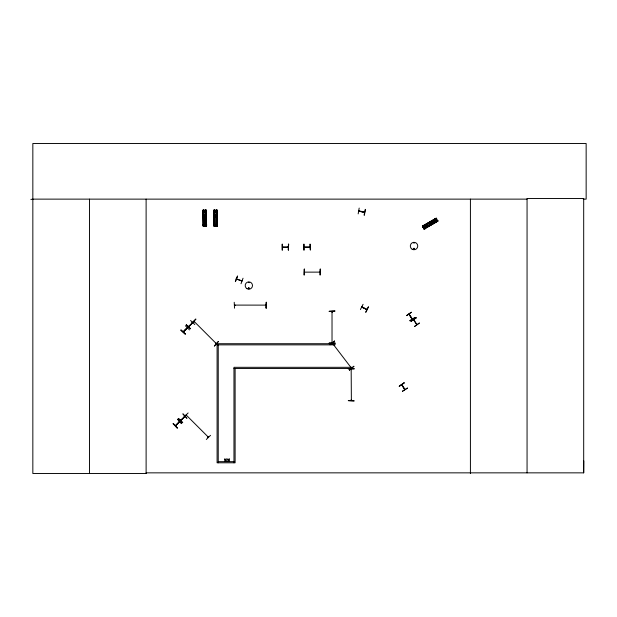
<?xml version="1.0" encoding="UTF-8"?>
<svg xmlns="http://www.w3.org/2000/svg" width="617" height="617" viewBox="0 0 617 617"><rect width="100%" height="100%" fill="white"/><g stroke="black" fill="none" stroke-linecap="round" stroke-linejoin="round"><path stroke-width="0.93" d="M583.266 199.129L586.15 199.129L586.15 143.499L32.84 143.499L32.84 473.501L146.198 473.501L146.121 472.853L583.69 472.853L583.775 460.922M193.892 321.534L194.247 321.843L193.831 321.426M186.558 415.395L186.265 415.017M207.914 437.091L208.469 437.268L186.18 415.017M216.151 343.754L215.734 343.337L216.305 343.576M208.423 437.229L207.898 437.114M351.142 369.097L351.166 369.676M351.435 369.552L351.405 369.143M248.543 282.393L249.083 282.709L248.643 282.27M249.191 288.386C248.666 286.866 248.219 289.635 249.253 288.293M249.399 288.447C248.173 286.527 248.466 289.72 249.229 288.671M413.483 248.643C414.717 250.556 414.416 247.363 413.66 248.412M413.645 248.682C414.462 250.247 414.4 247.34 413.691 248.882M332.247 342.836L332.224 342.319L331.961 342.79M359.179 208.068L358.176 213.883M364.107 215.132L365.241 209.348M364.315 215.179L365.534 209.41M351.459 368.141L332.285 343.06M320.053 272.12L304.358 272.143M185.979 415.156L186.411 415.542M207.844 437.021L208.315 437.445M424.049 227.364L423.91 226.979M409.017 314.2L412.141 319.035M401.86 384.615L401.922 385.209M404.49 389.227L404.737 389.628M404.999 389.512L401.952 384.7M187.128 328.306C187.969 326.416 181.545 332.509 183.727 331.745M175.328 425.622L175.891 425.437M180.604 420.354L181.066 419.892M184.306 416.652L184.768 416.182M235.339 281.607L237.476 276.108M236.905 279.223L236.527 278.761M241.525 280.658C245.188 281.892 226.94 275.691 241.957 281.074M243.036 278.221L241.008 283.758M215.464 225.915L215.85 225.282L215.402 225.244M351.058 367.624L351.405 368.141M332.293 311.462L332.023 311.94L332.224 311.338M360.405 309.549L363.081 304.289M365.842 312.225L368.411 306.911M265.518 305.346L266.112 305.137L265.58 305.407M288.316 247.031L282.439 247.001L283.08 247.24M287.661 247.031L288.201 247.301M310.019 247.031L304.142 247.001L304.659 247.301M412.372 318.981L409.002 314.184M401.667 384.753L404.806 389.743M187.437 328.036L183.38 332.039M188.771 326.239L188.655 326.763M192.211 322.845L192.566 322.537L188.478 326.532M192.705 322.768L188.663 326.802M175.375 425.583L179.501 421.457M179.077 421.874L179.655 421.681L175.506 425.83L179.655 421.588M180.665 420.246L184.869 416.46M248.605 288.046L248.605 288.548M288.239 247.263L282.401 247.301M191.617 323.239L195.759 319.043M195.913 319.197L191.825 323.455M183.935 417.092L188.139 412.95M206.317 439.474L210.52 435.332M180.92 330.149L185.324 334.09L180.943 330.134M190.591 320.478L194.818 324.588M183.342 332.139L187.537 327.943M188.609 326.863L192.805 322.668M189.496 329.918L185.355 325.722M173.315 423.609L177.256 428.013L173.292 423.64M177.719 419.213L181.66 423.609L177.696 419.228M182.755 422.514L178.529 418.403M180.789 420.455L184.923 416.321M180.773 420.563L184.969 416.367M351.166 369.082L351.374 400.587L351.158 399.932M364.531 212.333L358.947 211.199M334.514 340.954L330.026 344.795M330.65 344.224L334.645 341.124M406.588 315.58L411.423 312.202L406.626 315.642M409.796 320.616L414.817 317.516M409.958 320.871L414.933 317.701M411.015 320.987L415.989 317.817M411.13 321.172L416.105 318.002M419.336 323.077L414.516 326.486L419.313 323.046M399.261 386.219L404.212 383.018M402.5 391.294L407.451 388.093M436.234 218.171L422.398 226.154L424.118 229.1L437.947 221.117L436.234 218.171L422.437 226.223M422.498 226.331L436.342 218.372M423.409 226.023L435.61 218.981M422.637 226.547L435.641 219.027M423.54 226.246L435.702 219.135M422.784 226.825L436.62 218.842M422.799 226.855L436.651 218.896M422.884 226.994L435.926 219.529M423.038 227.233L423.486 228.012M423.632 228.267L436.612 220.685M437.53 220.392L423.702 228.375L437.561 220.446M423.794 228.545L437.654 220.608M423.887 228.706L437.715 220.716M423.918 228.76L437.754 220.778M424.002 228.899L437.815 220.886M424.08 229.038L437.908 221.056M332.231 311.994L332.247 311.423M361.886 306.873L367.061 309.418M366.976 309.603L361.801 307.081M413.953 242.658L413.953 243.283L414.238 242.766M204.566 225.915L204.906 225.29M332.447 342.936L332.632 343.576M215.873 343.191L216.251 343.561L194.016 321.326L194.162 321.843M413.745 319.598L416.884 324.519M202.877 210.181L206.286 210.135L206.464 226.1L203.055 226.154L202.954 210.181M213.775 210.181L217.184 210.135L217.354 226.1L214.176 226.138L214.03 210.181M203.124 211.801L206.078 211.77M214.022 211.801L216.968 211.77M203.14 212.88L206.086 212.85M214.03 212.88L216.976 212.85M203.155 214.5L206.101 214.469M214.053 214.5L216.999 214.469M203.17 215.942L206.117 215.911M214.06 215.942L217.007 215.911M203.186 217.562L206.132 217.531M214.076 217.562L217.03 217.531M203.263 224.519L206.209 224.48M214.161 224.519L217.107 224.48M202.777 224.989L206.71 224.943M213.675 224.989L217.6 224.943M202.777 225.112L206.71 225.066M213.675 225.112L217.6 225.066M204.512 225.267L204.597 225.282M214.986 226.138L213.945 226.154L213.79 210.181L214.022 226.154M215.41 226.146L215.881 226.138M266.421 302.291L266.128 308.192L266.397 302.291M235.131 305.137L234.576 305.099L266.035 305.122M234.599 305.346L235.131 305.338M234.514 308.192L234.221 302.299M329.177 311.276L335.07 310.999L329.177 311.361M335.077 342.975L329.177 342.936M329.177 343.229L335.077 343.199M348.32 368.711L354.212 368.696M348.32 368.958L354.212 368.92M348.32 400.649L354.22 400.896L348.32 400.61M30.85 199.36L32.84 199.353M32.84 199.129L527.057 199.129M282.424 250.086L282.339 244.185M310.019 244.185L310.351 250.086L310.104 244.185M304.104 247.24L310.043 247.24L309.449 247.263M304.127 250.086L304.042 244.185M217.091 344.864L335.031 344.864L335.031 343.715L217.091 343.715L217.091 462.796L235.116 462.796L235.116 368.449M233.966 368.449L351.898 368.449L351.898 367.308L233.966 367.308L233.966 462.796M218.241 461.655L233.966 461.655M364.477 212.364L358.809 211.176M332.486 342.983L332.794 343.337M332.686 343.576L332.324 343.106M359.017 210.875L364.539 212.071M416.683 324.673L413.506 319.729M237.514 276.123L235.416 281.637M368.372 306.896L365.773 312.187M361.693 307.081L367.015 309.695M331.985 311.963L332.023 311.408L332.023 342.851M186.365 324.704L190.591 328.822L186.211 324.858M181.097 329.979L185.293 334.121M178.375 418.557L182.547 422.722M177.542 419.383L181.714 423.555M173.261 423.671L177.426 427.843M173.107 423.825L177.272 427.997M412.079 319.02L408.963 314.13M423.347 227.364L423.918 227.071M407.428 388.062L402.454 391.224M401.675 384.707L404.86 389.713M434.939 219.182L436.42 221.734M434.006 219.721L435.479 222.274M432.602 220.531L434.075 223.084M431.352 221.248L432.826 223.801M429.949 222.058L431.422 224.611M423.933 225.537L425.406 228.089M423.277 225.344L425.244 228.753M423.169 225.406L425.136 228.814M423.123 227.434L423.355 227.835M217.107 210.135L217.284 226.1M216.945 210.135L217.122 226.1M216.791 210.135L216.822 212.958M216.845 214.832L216.96 226.107M216.729 210.135L216.744 212.958M216.768 214.832L216.891 226.107M216.606 210.135L216.621 212.958M216.644 214.832L216.783 226.107M216.405 210.142L216.575 226.107L216.374 210.142M216.22 210.142L216.189 212.958M216.197 214.839L216.328 226.115M216.097 226.115L215.202 226.123M214.739 210.173L214.824 212.988M214.878 217.685L214.909 226.138M214.608 210.173L214.778 226.146L214.546 210.173M214.361 210.173L214.407 215.811M214.446 217.693L214.515 226.146M214.222 210.173L214.407 226.146M214.161 210.181L214.338 226.146M206.217 210.135L206.387 226.1M206.024 210.135L206.232 226.1M205.901 210.135L206.009 226.107L205.716 210.135M205.646 210.135L205.731 212.958M205.754 214.832L205.816 226.107M205.507 210.142L205.654 226.107M205.322 210.142L205.353 212.958M205.5 226.115L205.376 214.839L205.438 226.115M205.253 210.142L205.299 212.958M205.206 226.115L204.304 226.123M203.918 210.173L203.949 212.988M203.996 217.685L204.088 226.138L203.926 217.685M203.841 210.173L203.934 212.988M203.656 210.173L203.857 226.146M203.61 217.693L203.703 226.146M203.533 217.693L203.641 226.146M203.34 210.173L203.302 212.996M203.425 217.693L203.502 226.146M351.166 399.993L351.166 400.526M266.135 302.291L266.212 308.192M583.69 472.853L583.69 198.489L527.057 198.489L527.057 472.853M470.416 199.129L470.416 473.501M303.826 244.185L303.826 250.086M288.401 244.185L288.401 250.086M282.123 244.185L282.123 250.086M218.241 344.864L218.241 462.796M146.113 199.129L146.113 473.501M89.48 199.129L89.48 473.501M204.019 216.575C204.844 219.066 205.939 214.785 204.019 216.575M214.909 216.575C215.742 219.066 216.837 214.785 214.909 216.575M430.759 222.76C431.561 225.259 432.702 220.994 430.759 222.76M351.096 367.67L351.636 367.987L351.096 367.67M226.146 458.932L225.537 459.912L224.565 458.932L225.336 460.182L224.542 461.423L225.521 460.429L226.508 461.423L225.722 460.159L226.146 458.932M229.208 458.932L228.598 459.912L227.627 458.932L228.398 460.182L227.604 461.423L228.575 460.429L229.563 461.423L228.784 460.159L229.208 458.932M218.295 341.579L214.384 346.006L218.295 341.579M182.987 413.945L186.959 418.311L182.971 413.961M353.873 366.274L349.415 370.146L353.873 366.274M415.974 317.794L411.177 321.241L415.974 317.794M404.081 382.81L399.284 386.25L404.081 382.81M304.281 269.066L304.142 274.966L304.281 269.066M320.231 269.066L320.092 274.958L320.231 269.066M288.648 244.185L288.316 250.086L288.617 244.185M203.556 212.996L203.525 210.173L203.487 212.996M203.309 226.146L203.14 210.181L203.286 226.146M412.171 249.26A3.733 3.733 0 0 0 417.763 246.036A3.733 3.733 0 0 0 412.171 242.805A3.733 3.733 0 0 0 412.171 249.26M247.024 288.71A3.656 3.656 0 0 0 252.507 285.54A3.656 3.656 0 0 0 247.024 282.378A3.656 3.656 0 0 0 247.024 288.71"/></g></svg>
